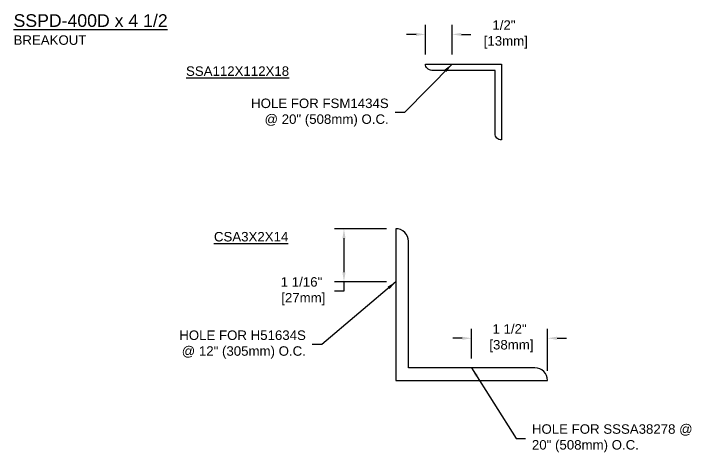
# Model space of a CAD drawing. Header units: inches. Extents: x 0.2 to 35.9, y 0 to 12.9.
# Drawn here: x 22.47 to 35.87, y 3.27 to 11.95 of the extents above; entities that cross this region are included whole.
import ezdxf

# ---------------------------------------------------------------- set-up
doc = ezdxf.new("R2010")
doc.units = ezdxf.units.IN
doc.header["$MEASUREMENT"] = 0
for name, color, linetype in [('Dimensions', 3, 'Continuous'), ('Metals', 7, 'Continuous'), ('Text', 2, 'Continuous')]:
    doc.layers.add(name, color=color, linetype=linetype)
doc.styles.add('ARIAL', font='arial.ttf')
doc.dimstyles.new('Arial', dxfattribs={"dimtxt": 0.1875, "dimasz": 0.1875, "dimexe": 0.1875, "dimexo": 0.1875, "dimgap": 0.1875, "dimtad": 0, "dimtih": 1, "dimtoh": 1, "dimdec": 4, "dimzin": 0, "dimdsep": 46, "dimlunit": 4, "dimtxsty": 'ARIAL', "dimcen": 0.1875, "dimadec": 0, "dimazin": 0, "dimtfac": 1, "dimtdec": 4, "dimtofl": 0, "dimtmove": 0, "dimatfit": 3, "dimfxl": 0, "dimfrac": 2, "dimtolj": 1, "dimtzin": 0, "dimarcsym": 0})

# ---------------------------------------------------------------- blocks, each defined once
blk = doc.blocks.new('SSA112X112X18')
blk.add_lwpolyline([(0, 0), (-1.5, 0), (-1.5, -1.5, 0.414214), (-1.375, -1.375), (-1.375, -0.125), (-0.125, -0.125, 0.414214)], format="xyb", close=True)
blk = doc.blocks.new('*D22')
at = {"layer": 'Defpoints', "color": 0}
for p in [(31.527, 5.531), (31.527, 4.947), (33.027, 4.697)]:
    blk.add_point(p, dxfattribs=at)
at = {"layer": 'Dimensions', "color": 0, "lineweight": -2}
for p, q in [((31.527, 5.134), (31.527, 5.718)), ((33.027, 4.884), (33.027, 5.718)), ((31.34, 5.531), (31.152, 5.531)), ((33.215, 5.531), (33.402, 5.531))]:
    blk.add_line(p, q, dxfattribs=at)
at = {"layer": 'Dimensions', "color": 0}
for points in [[(31.34, 5.562), (31.34, 5.499), (31.527, 5.531)], [(33.215, 5.562), (33.215, 5.499), (33.027, 5.531)]]:
    blk.add_solid(points, dxfattribs=at)
at = {"layer": 'Dimensions', "color": 0, "insert": (32.277, 5.531), "char_height": 0.1875, "attachment_point": 5, "style": 'ARIAL'}
blk.add_mtext('\\A1;1 1/2"\\P [38mm]', dxfattribs=at)
blk = doc.blocks.new('*D23')
at = {"layer": 'Defpoints', "color": 0}
for p in [(29.002, 7.697), (30.027, 7.697), (30.027, 6.647)]:
    blk.add_point(p, dxfattribs=at)
at = {"layer": 'Dimensions', "color": 0, "lineweight": -2}
for p, q in [((29.84, 7.697), (28.815, 7.697)), ((29.002, 7.509), (29.002, 6.835)), ((29.84, 6.647), (28.815, 6.647)), ((29.002, 6.647), (29.002, 6.46)), ((29.002, 6.46), (28.815, 6.46))]:
    blk.add_line(p, q, dxfattribs=at)
at = {"layer": 'Dimensions', "color": 0}
for points in [[(28.971, 7.509), (29.033, 7.509), (29.002, 7.697)], [(28.971, 6.835), (29.033, 6.835), (29.002, 6.647)]]:
    blk.add_solid(points, dxfattribs=at)
at = {"layer": 'Dimensions', "color": 0, "insert": (28.162, 6.46), "char_height": 0.1875, "attachment_point": 5, "style": 'ARIAL'}
blk.add_mtext('\\A1;1 1/16"\\P [27mm]', dxfattribs=at)
blk = doc.blocks.new('*D24')
at = {"layer": 'Defpoints', "color": 0}
for p in [(31.139, 11.537), (30.615, 10.951), (31.139, 10.951)]:
    blk.add_point(p, dxfattribs=at)
at = {"layer": 'Dimensions', "color": 0, "lineweight": -2}
for p, q in [((30.615, 11.139), (30.615, 11.725)), ((31.139, 11.139), (31.139, 11.725)), ((30.427, 11.537), (30.24, 11.537)), ((31.326, 11.537), (31.514, 11.537))]:
    blk.add_line(p, q, dxfattribs=at)
at = {"layer": 'Dimensions', "color": 0}
for points in [[(30.427, 11.569), (30.427, 11.506), (30.615, 11.537)], [(31.326, 11.569), (31.326, 11.506), (31.139, 11.537)]]:
    blk.add_solid(points, dxfattribs=at)
at = {"layer": 'Dimensions', "color": 0, "insert": (32.166, 11.537), "char_height": 0.1875, "attachment_point": 5, "style": 'ARIAL'}
blk.add_mtext('\\A1;1/2"\\P [13mm]', dxfattribs=at)
blk = doc.blocks.new('CSA3X3X14')
at = {"layer": 'Metals'}
blk.add_lwpolyline([(0.25, 2.75, 0.414214), (0, 3), (0, 0), (3, 0, 0.414214), (2.75, 0.25), (0.25, 0.25)], format="xyb", close=True, dxfattribs=at)

msp = doc.modelspace()

# ---------------------------------------------------------------- block references
at = {"layer": 'Metals', "xscale": -1}
msp.add_blockref('SSA112X112X18', (30.61462, 10.95143), dxfattribs=at)
at = {"layer": 'Metals'}
msp.add_blockref('CSA3X3X14', (30.02732, 4.69694), dxfattribs=at)

# ---------------------------------------------------------------- texts
at = {"layer": 'Text', "style": 'ARIAL'}
for s, insert, char_height, width, attachment_point in [('{\\LSSPD-400D x 4 1/2\\P\\H0.75x;\\lBREAKOUT}', (22.46793, 11.93599), 0.25, 4.7396332, 1), ('{\\LSSA112X112X18}', (27.91706, 10.81038), 0.1875, 2.2451472, 6), ('HOLE FOR FSM1434S \\P@ 20" (508mm) O.C.', (29.88666, 9.99053), 0.1875, 3.9506446, 6), ('\\A1;{\\LCSA3X2X14}', (26.43044, 7.53703), 0.1875, 2.4899842, 4), ('HOLE FOR H51634S \\P@ 12" (305mm) O.C.', (28.24872, 5.40676), 0.1875, 4.2482114, 6), ('HOLE FOR SSSA38278 @\\P20" (508mm) O.C.', (32.71893, 3.55215), 0.1875, 3.6647516, 4)]:
    msp.add_mtext(s, dxfattribs=dict(at, insert=insert, char_height=char_height, width=width, attachment_point=attachment_point))

# ---------------------------------------------------------------- dimensions: what is measured, and where the dimension line sits
at = {"layer": 'Dimensions'}
for base, p1, p2, picture, middle in [((31.13885, 11.53729), (30.61462, 10.95143), (31.13885, 10.95143), '*D24', (32.16588, 11.53729)), ((31.52732, 5.53072), (33.02732, 4.69694), (31.52732, 4.94694), '*D22', (32.27732, 5.53072))]:
    dim = msp.add_linear_dim(base=base, p1=p1, p2=p2, dimstyle='Arial', override={"dimpost": '\\X'}, dxfattribs=at)
    dim.commit()
    dim.dimension.update_dxf_attribs({"geometry": picture, "text_midpoint": middle, "dimtype": 160})
dim = msp.add_linear_dim(base=(29.00202, 7.69694), p1=(30.02732, 6.64727), p2=(30.02732, 7.69694), angle=90, dimstyle='Arial', override={"dimpost": '\\X'}, dxfattribs=at)
dim.commit()
dim.dimension.update_dxf_attribs({"geometry": '*D23', "text_midpoint": (28.16249, 6.45977), "dimtype": 160})

# ---------------------------------------------------------------- leaders
at = {"layer": 'Text', "annotation_type": 0, "has_hookline": 1}
for points, hookline_direction, text_width in [([(31.13885, 10.95143), (30.19916, 9.99053), (30.01166, 9.99053)], 1, 2.68741), ([(30.02732, 6.64727), (28.56122, 5.40676), (28.37372, 5.40676)], 1, 2.46935), ([(31.52732, 4.94694), (32.40643, 3.55215), (32.59393, 3.55215)], 0, 3.14721)]:
    msp.add_leader(points, dimstyle='Arial', override={"dimgap": 0.125, "dimtad": 0}, dxfattribs=dict(at, hookline_direction=hookline_direction, text_width=text_width))

doc.saveas('drawing.dxf')
